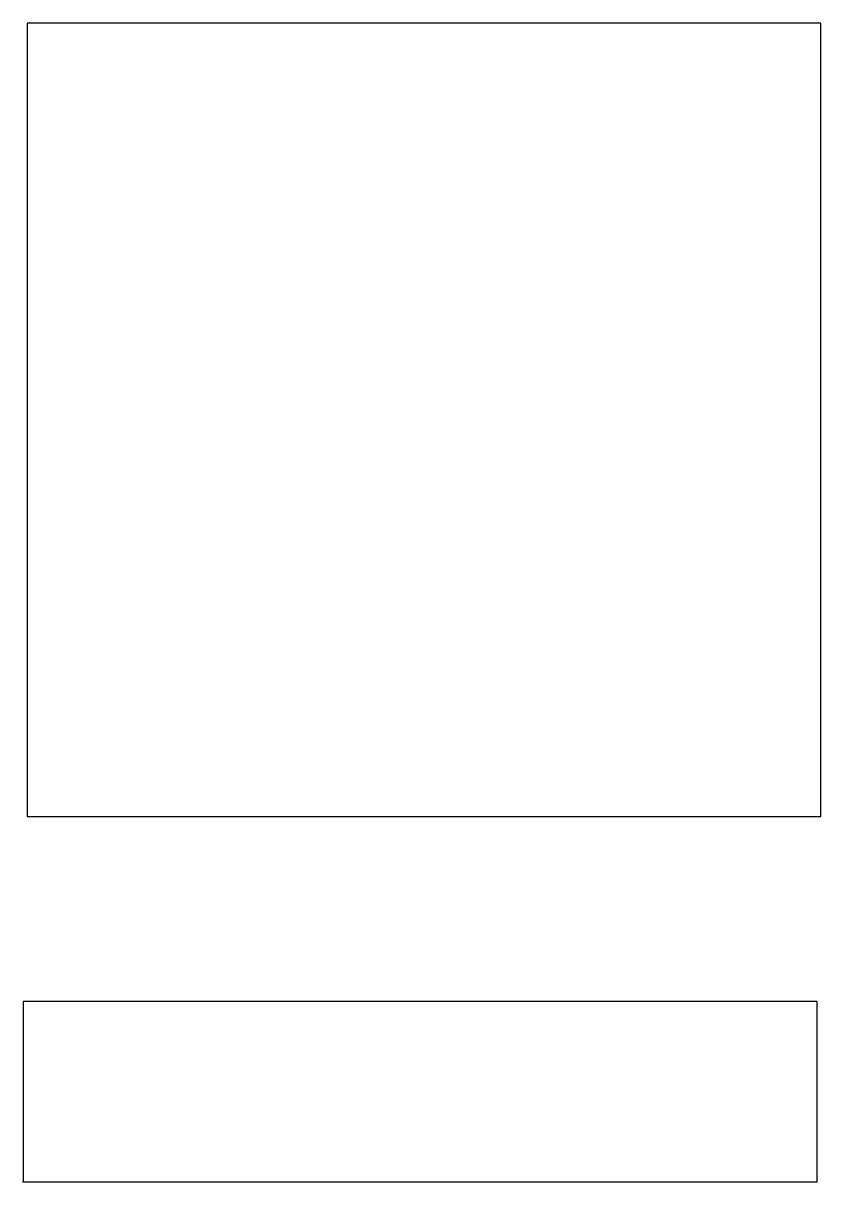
# Model space of a CAD drawing. Header units: centimetres. Extents: x 0 to 11.1, y 0 to 16.1.
import ezdxf

# ---------------------------------------------------------------- set-up
doc = ezdxf.new("R2010")
doc.units = ezdxf.units.CM
doc.header["$MEASUREMENT"] = 0
doc.layers.add('Lamp v1_Sketch1', color=7, linetype='Continuous')

msp = doc.modelspace()

# ---------------------------------------------------------------- linework, layer by layer
at = {"layer": 'Lamp v1_Sketch1'}
for p, q in [((0.053, 16.063), (0.053, 5.063)), ((11.053, 16.063), (0.053, 16.063)), ((11.053, 5.063), (11.053, 16.063)), ((0.053, 5.063), (11.053, 5.063)), ((0, 2.5), (0, 0)), ((11, 2.5), (0, 2.5)), ((11, 0), (11, 2.5)), ((0, 0), (11, 0))]:
    msp.add_line(p, q, dxfattribs=at)
msp.add_point((0, 0), dxfattribs=at)

doc.saveas('drawing.dxf')
